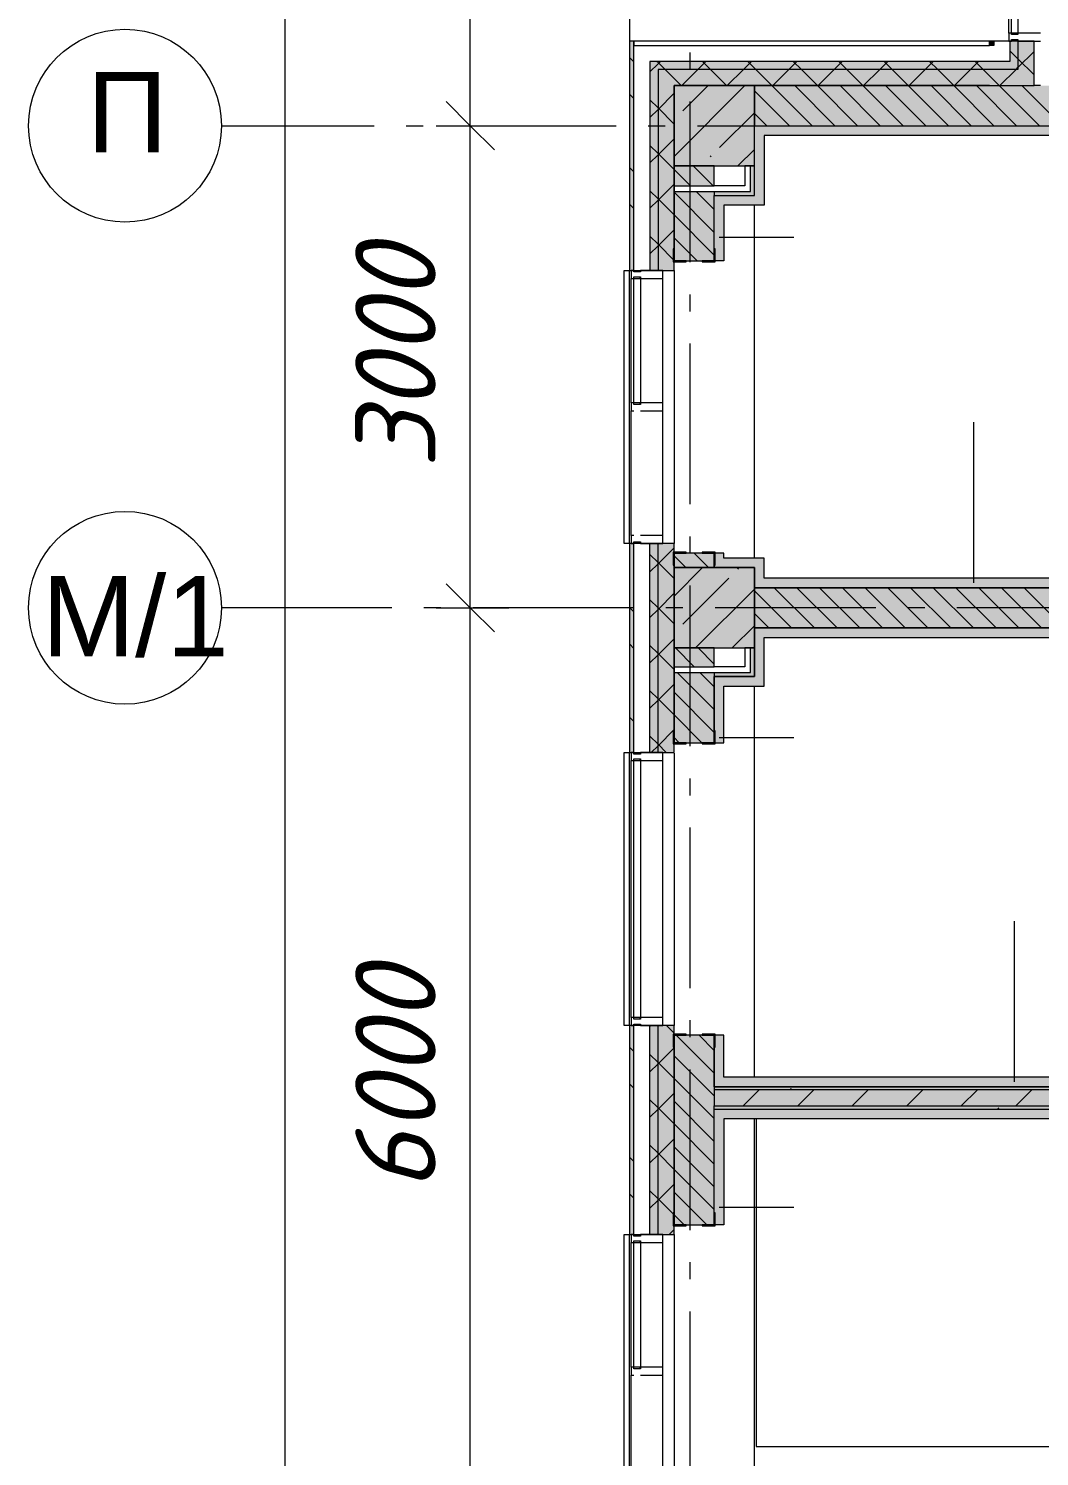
# Model space of a CAD drawing. Header units: millimetres. Extents: x -537608 to 253996, y -217170 to 186033.
# Drawn here: x -372244 to -365953, y -191881 to -182995 of the extents above; entities that cross this region are included whole.
import ezdxf

# ---------------------------------------------------------------- set-up
doc = ezdxf.new("R2010")
doc.units = ezdxf.units.MM
doc.layers.add('PDF _Геометрия', color=7, linetype='Continuous')
doc.layers.add('PDF _Текст', color=7, linetype='Continuous')
doc.layers.add('PDF _Сплошная заливка', color=7, linetype='Continuous', true_color=0xffffff)
doc.styles.add('PDF ArialMT', font='arial.ttf')
doc.styles.add('PDF ISOCPEUR Italic', font='isocpeui.ttf')

msp = doc.modelspace()

# ---------------------------------------------------------------- hatches: boundary and pattern name
at = {"layer": 'PDF _Сплошная заливка', "transparency": 33554559}
h = msp.add_hatch(color=256, dxfattribs=at)
h.paths.add_polyline_path([(-366086.1998, -183249.647), (-366086.1998, -183072.6461), (-366136.2, -183072.6461), (-366136.2, -183249.647)], flags=0)
h.paths.add_polyline_path([(-366136.2, -178126.6438), (-366086.1998, -178126.6438), (-366086.1998, -177849.6447), (-366136.2, -177849.6447), (-366136.2, -177874.6405)], flags=0)
h = msp.add_hatch(color=256, dxfattribs=at)
h.paths.add_polyline_path([(-366086.1998, -183349.6475), (-365986.1994, -183349.6475), (-365986.1994, -183072.6461), (-366086.1998, -183072.6461), (-366086.1998, -183249.647)], flags=0)
h.paths.add_polyline_path([(-365986.1994, -178126.6438), (-365986.1994, -177849.6447), (-366086.1998, -177849.6447), (-366086.1998, -178126.6438)], flags=0)
h = msp.add_hatch(color=256, dxfattribs=at)
h.paths.add_polyline_path([(-368476.2036, -212276.6571), (-368476.2036, -202998.6278), (-368503.2016, -202998.6278), (-368503.2016, -212276.6571), (-368496.3552, -212276.6571)], flags=0)
h.paths.add_polyline_path([(-368496.3552, -201298.6289), (-368476.2036, -201298.6289), (-368476.2036, -198199.6529), (-368503.2016, -198199.6529), (-368503.2016, -201298.6289)], flags=0)
h.paths.add_polyline_path([(-368496.3552, -196499.6518), (-368476.2036, -196499.6518), (-368476.2036, -195045.8519), (-368503.2016, -195045.8519), (-368503.2016, -196499.6518)], flags=0)
h.paths.add_polyline_path([(-368503.2016, -193345.8508), (-368476.2036, -193345.8508), (-368476.2036, -192199.65), (-368503.2016, -192199.65)], flags=0)
h.paths.add_polyline_path([(-368503.2016, -190499.649), (-368476.2036, -190499.649), (-368476.2036, -189199.6475), (-368503.2016, -189199.6475)], flags=0)
h.paths.add_polyline_path([(-368503.2016, -187499.6486), (-368476.2036, -187499.6486), (-368476.2036, -186199.6472), (-368503.2016, -186199.6472)], flags=0)
h.paths.add_polyline_path([(-368503.2016, -184499.6461), (-368476.2036, -184499.6461), (-368476.2036, -183072.6461), (-368503.2016, -183072.6461)], flags=0)
h = msp.add_hatch(color=256, dxfattribs=at)
h.paths.add_polyline_path([(-368376.2031, -212149.6586), (-368326.2029, -212149.6586), (-368326.2029, -202998.6278), (-368376.2031, -202998.6278), (-368376.2031, -211753.5623)], flags=0)
h.paths.add_polyline_path([(-368376.2031, -201298.6289), (-368326.2029, -201298.6289), (-368326.2029, -198199.6529), (-368376.2031, -198201.9953), (-368376.2031, -201054.9574)], flags=0)
h.paths.add_polyline_path([(-368376.2031, -196499.6518), (-368326.2029, -196499.6518), (-368326.2029, -195045.8519), (-368376.2031, -195045.8519), (-368376.2031, -196062.2726)], flags=0)
h.paths.add_polyline_path([(-368376.2031, -193345.8508), (-368326.2029, -193345.8508), (-368326.2029, -192199.65), (-368376.2031, -192199.65), (-368376.2031, -193209.3104)], flags=0)
h.paths.add_polyline_path([(-368326.2029, -190499.649), (-368326.2029, -189199.6475), (-368376.2031, -189199.6475), (-368376.2031, -190499.649)], flags=0)
h.paths.add_polyline_path([(-368326.2029, -187499.6486), (-368326.2029, -186199.6472), (-368376.2031, -186199.6472), (-368376.2031, -187499.6486)], flags=0)
h.paths.add_polyline_path([(-368376.2031, -184499.6461), (-368326.2029, -184499.6461), (-368326.2029, -183199.6468), (-368376.2031, -183199.6468), (-368376.2031, -183937.1845)], flags=0)
for points in [[(-366236.2005, -183249.647), (-366136.2, -183249.647), (-366136.2, -183199.6468), (-368326.2029, -183199.6468), (-368326.2029, -183249.647), (-366263.2072, -183249.647)], [(-366236.2005, -183349.6475), (-366086.1998, -183349.6475), (-366086.1998, -183249.647), (-368226.2024, -183249.647), (-368226.2024, -183349.6475), (-366263.2072, -183349.6475)], [(-368074.7206, -186849.6479), (-367726.2002, -186849.6479), (-367726.2002, -186349.6478), (-368226.2024, -186349.6478), (-368226.2024, -186849.6479)], [(-360776.2039, -186724.6473), (-360676.2034, -186724.6473), (-360676.2034, -186474.6484), (-367726.2002, -186474.6484), (-367726.2002, -186724.6473), (-360796.2006, -186724.6473)]]:
    msp.add_hatch(color=256, dxfattribs=at).paths.add_polyline_path(points)
h = msp.add_hatch(color=256, dxfattribs=at)
h.paths.add_polyline_path([(-368326.2029, -212099.6584), (-368226.2024, -212099.6584), (-368226.2024, -202998.6278), (-368326.2029, -202998.6278), (-368326.2029, -211753.5623)], flags=0)
h.paths.add_polyline_path([(-368326.2029, -201298.6289), (-368226.2024, -201298.6289), (-368226.2024, -198199.6529), (-368326.2029, -198201.9953), (-368326.2029, -201054.9574)], flags=0)
h.paths.add_polyline_path([(-368326.2029, -196499.6518), (-368226.2024, -196499.6518), (-368226.2024, -195045.8519), (-368326.2029, -195045.8519), (-368326.2029, -196062.2726)], flags=0)
h.paths.add_polyline_path([(-368226.2024, -193345.8508), (-368226.2024, -192199.65), (-368326.2029, -192199.65), (-368326.2029, -193345.8508)], flags=0)
h.paths.add_polyline_path([(-368226.2024, -190499.649), (-368226.2024, -189199.6475), (-368326.2029, -189199.6475), (-368326.2029, -190499.649)], flags=0)
h.paths.add_polyline_path([(-368226.2024, -187499.6486), (-368226.2024, -186199.6472), (-368326.2029, -186199.6472), (-368326.2029, -187499.6486)], flags=0)
h.paths.add_polyline_path([(-368226.2024, -184499.6461), (-368226.2024, -183249.647), (-368326.2029, -183249.647), (-368326.2029, -184499.6461)], flags=0)
h = msp.add_hatch(color=256, dxfattribs=at)
h.paths.add_polyline_path([(-360676.2034, -183599.6464), (-360676.2034, -183349.6475), (-361271.2026, -183349.6475), (-361271.2026, -183599.6464), (-360796.2006, -183599.6464)], flags=0)
h.paths.add_polyline_path([(-362271.1985, -183599.6464), (-362271.1985, -183349.6475), (-364249.2041, -183349.6475), (-364249.2041, -183599.6464), (-362593.47, -183599.6464)], flags=0)
h.paths.add_polyline_path([(-366498.2495, -183599.6464), (-365249.1999, -183599.6464), (-365249.1999, -183349.6475), (-367726.2002, -183349.6475), (-367726.2002, -183599.6464), (-366809.8165, -183599.6464)], flags=0)
at = {"layer": 'PDF _Сплошная заливка', "true_color": 0xff7d7d, "transparency": 33554559}
h = msp.add_hatch(color=11, dxfattribs=at)
h.paths.add_polyline_path([(-360856.1991, -183659.6471), (-360796.2006, -183659.6471), (-360796.2006, -183599.6464), (-361271.2026, -183599.6464), (-361271.2026, -183659.6471)], flags=0)
h.paths.add_polyline_path([(-363436.7393, -183659.6471), (-362271.1985, -183659.6471), (-362271.1985, -183599.6464), (-364249.2041, -183599.6464), (-364249.2041, -183659.6471)], flags=0)
h.paths.add_polyline_path([(-365249.1999, -183659.6471), (-365249.1999, -183599.6464), (-367726.2002, -183599.6464), (-367726.2002, -183659.6471), (-365966.5472, -183659.6471)], flags=0)
at = {"layer": 'PDF _Сплошная заливка', "transparency": 33554559}
h = msp.add_hatch(color=256, dxfattribs=at)
h.paths.add_polyline_path([(-368226.2024, -200049.6524), (-367976.2013, -200049.6524), (-367976.2013, -199919.6527), (-368226.2024, -199919.6527)], flags=0)
h.paths.add_polyline_path([(-367976.2013, -199884.6522), (-367976.2013, -198259.6515), (-368226.2024, -198259.6515), (-368226.2024, -199884.6522), (-368074.7206, -199884.6522)], flags=0)
h.paths.add_polyline_path([(-367976.2013, -196439.6511), (-367976.2013, -196149.6503), (-368226.2024, -196149.6503), (-368226.2024, -196439.6511), (-368074.7206, -196439.6511)], flags=0)
h.paths.add_polyline_path([(-367976.2013, -195649.6502), (-367976.2013, -195265.8516), (-368226.2024, -195265.8516), (-368226.2024, -195649.6502)], flags=0)
h.paths.add_polyline_path([(-367976.2013, -195230.851), (-367976.2013, -195104.6512), (-368226.2024, -195104.6512), (-368226.2024, -195230.851), (-368074.7206, -195230.851)], flags=0)
h.paths.add_polyline_path([(-368074.7206, -193284.6509), (-367976.2013, -193284.6509), (-367976.2013, -192849.6508), (-368226.2024, -192849.6508), (-368226.2024, -193284.6509)], flags=0)
h.paths.add_polyline_path([(-368226.2024, -192349.6485), (-367976.2013, -192349.6485), (-367976.2013, -192259.6486), (-368226.2024, -192259.6486)], flags=0)
h.paths.add_polyline_path([(-368226.2024, -190439.6482), (-367976.2013, -190439.6482), (-367976.2013, -189259.6482), (-368226.2024, -189259.6482), (-368226.2024, -190356.3483)], flags=0)
h.paths.add_polyline_path([(-368226.2024, -187439.6479), (-367976.2013, -187439.6479), (-367976.2013, -187002.4495), (-368226.2024, -187002.4495)], flags=0)
h.paths.add_polyline_path([(-368226.2024, -186967.4489), (-367976.2013, -186967.4489), (-367976.2013, -186849.6479), (-368226.2024, -186849.6479)], flags=0)
h.paths.add_polyline_path([(-367976.2013, -186349.6478), (-367976.2013, -186259.6478), (-368226.2024, -186259.6478), (-368226.2024, -186349.6478), (-368074.7206, -186349.6478)], flags=0)
h.paths.add_polyline_path([(-368226.2024, -184439.6475), (-367976.2013, -184439.6475), (-367976.2013, -184008.5894), (-368226.2024, -184008.5894)], flags=0)
h.paths.add_polyline_path([(-368074.7206, -183973.591), (-367976.2013, -183973.591), (-367976.2013, -183849.6475), (-368226.2024, -183849.6475), (-368226.2024, -183973.591)], flags=0)
at = {"layer": 'PDF _Сплошная заливка', "true_color": 0x77b143, "transparency": 33554559}
for points in [[(-367751.2003, -184033.5895), (-367751.2003, -184008.5894), (-367976.2013, -184008.5894), (-367976.2013, -184033.5895), (-367786.2074, -184033.5895)], [(-367751.2003, -187027.4496), (-367751.2003, -187002.4495), (-367976.2013, -187002.4495), (-367976.2013, -187027.4496), (-367786.2074, -187027.4496)]]:
    msp.add_hatch(color=75, dxfattribs=at).paths.add_polyline_path(points)
at = {"layer": 'PDF _Сплошная заливка', "true_color": 0xff7d7d, "transparency": 33554559}
h = msp.add_hatch(color=11, dxfattribs=at)
h.paths.add_polyline_path([(-367916.2027, -186289.6471), (-367916.2027, -186259.6478), (-367976.2013, -186259.6478), (-367976.2013, -186289.6471)], flags=0)
h.paths.add_polyline_path([(-367976.2013, -184439.6475), (-367916.2027, -184439.6475), (-367916.2027, -184033.5895), (-367976.2013, -184033.5895), (-367976.2013, -184293.8064)], flags=0)
for points in [[(-361056.2602, -186474.6484), (-361056.2602, -186414.6477), (-367726.2002, -186414.6477), (-367726.2002, -186474.6484), (-361750.2006, -186474.6484)], [(-367726.2002, -187027.4496), (-367666.2017, -187027.4496), (-367666.2017, -186724.6473), (-367726.2002, -186724.6473), (-367726.2002, -186790.1467)], [(-360856.1991, -186784.648), (-360796.2006, -186784.648), (-360796.2006, -186724.6473), (-367666.2017, -186724.6473), (-367666.2017, -186784.648), (-360906.9313, -186784.648)], [(-367666.2017, -187087.4503), (-367666.2017, -187027.4496), (-367976.2013, -187027.4496), (-367976.2013, -187087.4503), (-367916.2027, -187087.4503)], [(-363131.2522, -189579.6483), (-363131.2522, -189519.6476), (-367976.2013, -189519.6476), (-367976.2013, -189579.6483), (-363436.7393, -189579.6483)]]:
    msp.add_hatch(color=11, dxfattribs=at).paths.add_polyline_path(points)
at = {"layer": 'PDF _Сплошная заливка', "transparency": 33554559}
h = msp.add_hatch(color=256, dxfattribs=at)
h.paths.add_polyline_path([(-360426.2024, -189599.6493), (-360426.2024, -189579.6483), (-360826.2041, -189579.6483), (-360826.2041, -189599.6493)], flags=0)
h.paths.add_polyline_path([(-363051.2484, -189599.6493), (-363051.2484, -189579.6483), (-367976.2013, -189579.6483), (-367976.2013, -189599.6493), (-363436.7393, -189599.6493)], flags=0)
h.paths.add_polyline_path([(-362951.2566, -189599.6493), (-362651.2553, -189599.6493), (-362651.2553, -189579.6483), (-362951.2566, -189579.6483)], flags=0)
h.paths.add_polyline_path([(-362551.2548, -189599.6493), (-362036.2508, -189599.6493), (-362036.2508, -189579.6483), (-362551.2548, -189579.6483)], flags=0)
h = msp.add_hatch(color=256, dxfattribs=at)
h.paths.add_polyline_path([(-360826.2041, -189699.6476), (-360426.2024, -189699.6476), (-360426.2024, -189599.6493), (-360826.2041, -189599.6493), (-360826.2041, -189643.1088)], flags=0)
h.paths.add_polyline_path([(-362036.2508, -189699.6476), (-362036.2508, -189599.6493), (-367976.2013, -189599.6493), (-367976.2013, -189699.6476), (-363436.7393, -189699.6476)], flags=0)
h = msp.add_hatch(color=256, dxfattribs=at)
h.paths.add_polyline_path([(-360726.2037, -189719.6485), (-360726.2037, -189699.6476), (-360826.2041, -189699.6476), (-360826.2041, -189719.6485), (-360746.2003, -189719.6485)], flags=0)
h.paths.add_polyline_path([(-360626.2032, -189719.6485), (-360426.2024, -189719.6485), (-360426.2024, -189699.6476), (-360626.2032, -189699.6476)], flags=0)
h.paths.add_polyline_path([(-362036.2508, -189719.6485), (-362036.2508, -189699.6476), (-367976.2013, -189699.6476), (-367976.2013, -189719.6485), (-363436.7393, -189719.6485)], flags=0)
at = {"layer": 'PDF _Сплошная заливка', "true_color": 0xff7d7d, "transparency": 33554559}
h = msp.add_hatch(color=11, dxfattribs=at)
h.paths.add_polyline_path([(-363436.7393, -189779.6492), (-362036.2508, -189779.6492), (-362036.2508, -189719.6485), (-367976.2013, -189719.6485), (-367976.2013, -189779.6492), (-366809.8165, -189779.6492)], flags=0)
h.paths.add_polyline_path([(-360806.1989, -189779.6492), (-360746.2003, -189779.6492), (-360746.2003, -189719.6485), (-360826.2041, -189719.6485), (-360826.2041, -189779.6492)], flags=0)

# ---------------------------------------------------------------- linework, layer by layer
at = {"layer": 'PDF _Геометрия', "lineweight": 9}
for p, q in [((-370647.0623, -212139.656), (-370647.0623, -124259.6211)), ((-369494.8612, -183599.6464), (-369494.8612, -177599.6436)), ((-366143.2014, -183022.6459), (-366143.2014, -182887.0377)), ((-366126.2018, -183022.6459), (-366126.2018, -182887.0377)), ((-366086.1998, -182887.0377), (-366086.1998, -183022.6459)), ((-366126.2018, -183022.6459), (-366143.2014, -183022.6459)), ((-366143.2014, -183022.6459), (-366143.2014, -183072.6461)), ((-366126.2018, -183032.6464), (-366126.2018, -183022.6459)), ((-366086.1998, -183022.6459), (-366126.2018, -183022.6459)), ((-366086.1998, -183032.6464), (-366126.2018, -183032.6464)), ((-365946.2061, -183022.6459), (-366086.1998, -183022.6459)), ((-366086.1998, -183022.6459), (-366086.1998, -183032.6464)), ((-368476.2036, -183072.6461), (-368503.2016, -183072.6461)), ((-368503.2016, -183072.6461), (-368503.2016, -184499.6461)), ((-368476.2036, -183099.6463), (-368476.2036, -183072.6461)), ((-368476.2036, -183072.6461), (-368476.2036, -183099.6463)), ((-368376.2031, -183072.6461), (-368476.2036, -183072.6461)), ((-368476.2036, -184499.6461), (-368476.2036, -183099.6463)), ((-368476.2036, -183099.6463), (-368376.2031, -183099.6463)), ((-368326.2029, -183072.6461), (-368376.2031, -183072.6461)), ((-368376.2031, -183099.6463), (-368226.2024, -183099.6463)), ((-368226.2024, -183072.6461), (-368326.2029, -183072.6461)), ((-366263.2072, -183072.6461), (-368226.2024, -183072.6461)), ((-368226.2024, -183099.6463), (-366263.2072, -183099.6463)), ((-366236.2005, -183072.6461), (-366263.2072, -183072.6461)), ((-366263.2072, -183099.6463), (-366263.2072, -183072.6461)), ((-366236.2005, -183099.6463), (-366263.2072, -183099.6463)), ((-366136.2, -183072.6461), (-366236.2005, -183072.6461)), ((-366236.2005, -183072.6461), (-366236.2005, -183099.6463)), ((-366143.2014, -183072.6461), (-366126.2018, -183072.6461)), ((-366086.1998, -183072.6461), (-366136.2, -183072.6461)), ((-366136.2, -183072.6461), (-366136.2, -183199.6468)), ((-366086.1998, -183183.4738), (-366136.2, -183133.4736)), ((-366126.2018, -183072.6461), (-366126.2018, -183062.6457)), ((-366126.2018, -183062.6457), (-366086.1998, -183062.6457)), ((-366086.1998, -183062.6457), (-366086.1998, -183072.6461)), ((-365986.1994, -183072.6461), (-366086.1998, -183072.6461)), ((-366086.1998, -183072.6461), (-366086.1998, -183249.647)), ((-366086.1998, -183072.6461), (-365946.2061, -183072.6461)), ((-366086.1998, -183237.7885), (-365986.1994, -183137.7881)), ((-365986.1994, -183349.6475), (-365986.1994, -183072.6461)), ((-368326.2029, -183199.6468), (-368376.2031, -183199.6468)), ((-368376.2031, -183199.6468), (-368376.2031, -184499.6461)), ((-368376.2031, -183265.0471), (-368326.2029, -183215.0469)), ((-368326.2029, -183206.2155), (-368332.7736, -183199.6468)), ((-368326.2029, -183215.0469), (-368310.8049, -183199.6468)), ((-368226.2024, -183199.6468), (-368326.2029, -183199.6468)), ((-368282.7734, -183249.647), (-368326.2029, -183206.2155)), ((-366263.2072, -183199.6468), (-368226.2024, -183199.6468)), ((-368077.9586, -183249.647), (-368027.9584, -183199.6468)), ((-367999.9269, -183249.647), (-368049.9271, -183199.6468)), ((-367795.1206, -183249.647), (-367745.1203, -183199.6468)), ((-367717.0889, -183249.647), (-367767.0891, -183199.6468)), ((-367512.274, -183249.647), (-367462.2738, -183199.6468)), ((-367434.2423, -183249.647), (-367484.2426, -183199.6468)), ((-367229.436, -183249.647), (-367179.4358, -183199.6468)), ((-367151.4043, -183249.647), (-367201.4046, -183199.6468)), ((-366946.5895, -183249.647), (-366896.5893, -183199.6468)), ((-366868.5578, -183249.647), (-366918.558, -183199.6468)), ((-366663.7514, -183249.647), (-366613.7512, -183199.6468)), ((-366585.7198, -183249.647), (-366635.72, -183199.6468)), ((-366380.9049, -183249.647), (-366330.9047, -183199.6468)), ((-366302.8732, -183249.647), (-366352.8734, -183199.6468)), ((-366236.2005, -183199.6468), (-366263.2072, -183199.6468)), ((-366136.2, -183199.6468), (-366236.2005, -183199.6468)), ((-365986.1994, -183283.4742), (-366086.1998, -183183.4738)), ((-368226.2024, -183249.647), (-368326.2029, -183249.647)), ((-368326.2029, -183249.647), (-368326.2029, -184499.6461)), ((-368226.2024, -183306.2159), (-368282.7734, -183249.647)), ((-366263.2072, -183249.647), (-368226.2024, -183249.647)), ((-368182.773, -183349.6475), (-368226.2024, -183306.2159)), ((-368177.959, -183349.6475), (-368077.9586, -183249.647)), ((-367899.9264, -183349.6475), (-367999.9269, -183249.647)), ((-367895.121, -183349.6475), (-367795.1206, -183249.647)), ((-367617.0884, -183349.6475), (-367717.0889, -183249.647)), ((-367612.2745, -183349.6475), (-367512.274, -183249.647)), ((-367334.2419, -183349.6475), (-367434.2423, -183249.647)), ((-367329.4365, -183349.6475), (-367229.436, -183249.647)), ((-367051.4039, -183349.6475), (-367151.4043, -183249.647)), ((-367046.5899, -183349.6475), (-366946.5895, -183249.647)), ((-366768.5573, -183349.6475), (-366868.5578, -183249.647)), ((-366763.7519, -183349.6475), (-366663.7514, -183249.647)), ((-366485.7194, -183349.6475), (-366585.7198, -183249.647)), ((-366480.9054, -183349.6475), (-366380.9049, -183249.647)), ((-366202.8728, -183349.6475), (-366302.8732, -183249.647)), ((-366236.2005, -183249.647), (-366263.2072, -183249.647)), ((-366136.2, -183249.647), (-366236.2005, -183249.647)), ((-366198.0587, -183349.6475), (-366098.0583, -183249.647)), ((-366086.1998, -183249.647), (-366136.2, -183249.647)), ((-366098.0583, -183249.647), (-366086.1998, -183237.7885)), ((-368326.2029, -183497.8891), (-368226.2024, -183397.8887)), ((-368226.2024, -183790.2777), (-367785.5701, -183349.6475)), ((-367726.2002, -183349.6475), (-368226.2024, -183349.6475)), ((-368226.2024, -183349.6475), (-368226.2024, -183849.6475)), ((-368226.2024, -184499.6461), (-368226.2024, -183349.6475)), ((-368226.2024, -183349.6475), (-367726.2002, -183349.6475)), ((-368171.2418, -183507.2136), (-368013.6713, -183349.6475)), ((-366498.2495, -183349.6475), (-367726.2002, -183349.6475)), ((-367726.2002, -183349.6475), (-367726.2002, -183599.6464)), ((-367726.2002, -183599.6464), (-367726.2002, -183349.6475)), ((-367726.2002, -183349.6475), (-366498.2495, -183349.6475)), ((-367508.5107, -183599.6464), (-367726.2002, -183381.9504)), ((-367367.0874, -183599.6464), (-367617.0884, -183349.6475)), ((-367225.664, -183599.6464), (-367475.6651, -183349.6475)), ((-367084.2408, -183599.6464), (-367334.2419, -183349.6475)), ((-366942.8261, -183599.6464), (-367192.8272, -183349.6475)), ((-366801.4028, -183599.6464), (-367051.4039, -183349.6475)), ((-366659.9795, -183599.6464), (-366909.9806, -183349.6475)), ((-366518.5562, -183599.6464), (-366768.5573, -183349.6475)), ((-366377.1415, -183599.6464), (-366627.1341, -183349.6475)), ((-366263.2072, -183349.6475), (-366498.2495, -183349.6475)), ((-366498.2495, -183349.6475), (-366263.2072, -183349.6475)), ((-366235.7183, -183599.6464), (-366485.7194, -183349.6475)), ((-366094.2949, -183599.6464), (-366344.296, -183349.6475)), ((-366263.2072, -183349.6475), (-366236.2005, -183349.6475)), ((-366236.2005, -183349.6475), (-366136.2, -183349.6475)), ((-365952.8716, -183599.6464), (-366202.8728, -183349.6475)), ((-366136.2, -183349.6475), (-366086.1998, -183349.6475)), ((-366086.1998, -183349.6475), (-365986.1994, -183349.6475)), ((-365811.4484, -183599.6464), (-366061.4495, -183349.6475)), ((-365946.2061, -183349.6475), (-365986.1994, -183349.6475)), ((-368326.2029, -183489.0577), (-368376.2031, -183439.0575)), ((-368226.2024, -183589.0582), (-368326.2029, -183489.0577)), ((-368376.2031, -183547.8894), (-368326.2029, -183497.8891)), ((-368226.2024, -183562.1786), (-368223.5241, -183559.496)), ((-367943.1405, -183735.3105), (-367726.2002, -183518.3745)), ((-367649.9339, -183599.6464), (-367726.2002, -183523.3737)), ((-369706.9874, -183599.6464), (-369494.8612, -183599.6464)), ((-369494.8612, -186599.6468), (-369494.8612, -183599.6464)), ((-369494.8612, -183599.6464), (-369254.8584, -183599.6464)), ((-367726.2002, -183599.6464), (-366498.2495, -183599.6464)), ((-367726.2002, -183849.6475), (-367726.2002, -183599.6464)), ((-367726.2002, -183599.6464), (-365249.1999, -183599.6464)), ((-367726.2002, -183659.6471), (-367726.2002, -183599.6464)), ((-367726.2002, -184033.5895), (-367726.2002, -183659.6471)), ((-365249.1999, -183659.6471), (-367666.2017, -183659.6471)), ((-367666.2017, -183659.6471), (-367666.2017, -184033.5895)), ((-366498.2495, -183599.6464), (-366236.2005, -183599.6464)), ((-366236.2005, -183599.6464), (-365249.1999, -183599.6464)), ((-368326.2029, -183771.9), (-368376.2031, -183721.902)), ((-368326.2029, -183780.7315), (-368226.2024, -183680.731)), ((-367829.3784, -183849.6475), (-367726.2002, -183746.4736)), ((-368376.2031, -183830.7317), (-368326.2029, -183780.7315)), ((-368226.2024, -183871.9005), (-368326.2029, -183771.9)), ((-368226.2024, -183849.6475), (-367976.2013, -183849.6475)), ((-367976.2013, -183849.6475), (-368226.2024, -183849.6475)), ((-368226.2024, -183849.6475), (-368226.2024, -183973.591)), ((-367983.0907, -183973.591), (-368107.0406, -183849.6475)), ((-368057.4797, -183849.6475), (-368057.1868, -183849.3612)), ((-368000.168, -183792.3358), (-367995.4229, -183787.5951)), ((-367976.2013, -183849.6475), (-367726.2002, -183849.6475)), ((-367976.2013, -183973.591), (-367976.2013, -183849.6475)), ((-367751.2003, -183849.6475), (-367786.2074, -183849.6475)), ((-367786.2074, -183849.6475), (-367786.2074, -183973.591)), ((-367726.2002, -183849.6475), (-367751.2003, -183849.6475)), ((-367751.2003, -184008.5894), (-367751.2003, -183849.6475)), ((-367726.2002, -184033.5895), (-367726.2002, -183849.6475)), ((-368124.5141, -183973.591), (-368226.2024, -183871.9005)), ((-368326.2029, -184054.7444), (-368376.2031, -184004.7442)), ((-368326.2029, -184063.5759), (-368226.2024, -183963.5754)), ((-368226.2024, -183973.591), (-368226.2024, -184008.5894)), ((-368226.2024, -183973.591), (-367976.2013, -183973.591)), ((-368226.2024, -184008.5894), (-368226.2024, -184439.6475)), ((-368226.2024, -184008.5894), (-367976.2013, -184008.5894)), ((-367976.2013, -184263.3227), (-368226.2024, -184013.3216)), ((-367976.2013, -184121.9015), (-368089.5156, -184008.5894)), ((-367786.2074, -183973.591), (-367976.2013, -183973.591)), ((-367976.2013, -184008.5894), (-367786.2074, -184008.5894)), ((-367976.2013, -184008.5894), (-367976.2013, -184033.5895)), ((-367786.2074, -184008.5894), (-367751.2003, -184008.5894)), ((-368376.2031, -184113.5739), (-368326.2029, -184063.5759)), ((-368226.2024, -184154.7427), (-368326.2029, -184054.7444)), ((-367976.2013, -184439.6475), (-367976.2013, -184033.5895)), ((-367976.2013, -184033.5895), (-367786.2074, -184033.5895)), ((-367976.2013, -184439.6475), (-367976.2013, -184033.5895)), ((-367976.2013, -184033.5895), (-367916.2027, -184033.5895)), ((-367916.2027, -184033.5895), (-367726.2002, -184033.5895)), ((-367666.2017, -184093.5902), (-367916.2027, -184093.5902)), ((-367916.2027, -184093.5902), (-367916.2027, -184439.6475)), ((-367786.2074, -184033.5895), (-367751.2003, -184033.5895)), ((-367751.2003, -184033.5895), (-367726.2002, -184033.5895)), ((-367666.2017, -184033.5895), (-367666.2017, -184093.5902)), ((-367976.2013, -184404.7439), (-368226.2024, -184154.7427)), ((-368326.2029, -184337.5867), (-368376.2031, -184287.5865)), ((-368326.2029, -184346.4182), (-368226.2024, -184246.4177)), ((-367946.2063, -184294.013), (-367480.0572, -184294.013)), ((-368376.2031, -184396.4184), (-368326.2029, -184346.4182)), ((-368226.2024, -184437.5872), (-368326.2029, -184337.5867)), ((-368082.7209, -184439.6475), (-368226.2024, -184296.166)), ((-368224.1442, -184439.6475), (-368226.2024, -184437.5872)), ((-368226.2024, -184439.6475), (-367976.2013, -184439.6475)), ((-367916.2027, -184439.6475), (-367976.2013, -184439.6475)), ((-368503.2016, -184499.6461), (-368476.2036, -184499.6461)), ((-368503.2016, -186199.6472), (-368503.2016, -184499.6461)), ((-368476.2036, -184499.6461), (-368493.2032, -184499.6461)), ((-368493.2032, -184499.6461), (-368493.2032, -184549.6463)), ((-368493.2032, -185324.6476), (-368493.2032, -184549.6463)), ((-368493.2032, -184549.6463), (-368476.2036, -184549.6463)), ((-368476.2036, -184499.6461), (-368376.2031, -184499.6461)), ((-368476.2036, -184509.6466), (-368476.2036, -184499.6461)), ((-368436.2016, -184509.6466), (-368476.2036, -184509.6466)), ((-368476.2036, -184539.648), (-368436.2016, -184539.648)), ((-368476.2036, -184549.6463), (-368476.2036, -184539.648)), ((-368476.2036, -184549.6463), (-368436.2016, -184549.6463)), ((-368476.2036, -185324.6476), (-368476.2036, -184549.6463)), ((-368296.2079, -184499.6461), (-368436.2016, -184499.6461)), ((-368436.2016, -184499.6461), (-368436.2016, -184509.6466)), ((-368436.2016, -184539.648), (-368436.2016, -184549.6463)), ((-368436.2016, -184549.6463), (-368436.2016, -185324.6476)), ((-368436.2016, -184549.6463), (-368296.2079, -184549.6463)), ((-368376.2031, -184499.6461), (-368326.2029, -184499.6461)), ((-368326.2029, -184499.6461), (-368226.2024, -184499.6461)), ((-368296.2079, -184549.6463), (-368296.2079, -184499.6461)), ((-368296.2079, -185324.6476), (-368296.2079, -184549.6463)), ((-368476.2036, -185324.6476), (-368493.2032, -185324.6476)), ((-368493.2032, -185324.6476), (-368493.2032, -185374.6478)), ((-368436.2016, -185324.6476), (-368476.2036, -185324.6476)), ((-368476.2036, -185334.6481), (-368476.2036, -185324.6476)), ((-368436.2016, -185334.6481), (-368476.2036, -185334.6481)), ((-368296.2079, -185324.6476), (-368436.2016, -185324.6476)), ((-368436.2016, -185324.6476), (-368436.2016, -185334.6481)), ((-368296.2079, -185374.6478), (-368296.2079, -185324.6476)), ((-368493.2032, -186149.647), (-368493.2032, -185374.6478)), ((-368493.2032, -185374.6478), (-368476.2036, -185374.6478)), ((-368436.2016, -185374.6478), (-368296.2079, -185374.6478)), ((-368296.2079, -186149.647), (-368296.2079, -185374.6478)), ((-366361.7867, -186444.647), (-366361.7867, -185444.6468)), ((-368476.2036, -186149.647), (-368493.2032, -186149.647)), ((-368493.2032, -186149.647), (-368493.2032, -186199.6472)), ((-368296.2079, -186149.647), (-368436.2016, -186149.647)), ((-368296.2079, -186199.6472), (-368296.2079, -186149.647)), ((-368503.2016, -186199.6472), (-368503.2016, -187499.6486)), ((-368476.2036, -186199.6472), (-368503.2016, -186199.6472)), ((-368493.2032, -186199.6472), (-368476.2036, -186199.6472)), ((-368476.2036, -186199.6472), (-368476.2036, -186189.6467)), ((-368476.2036, -186189.6467), (-368436.2016, -186189.6467)), ((-368376.2031, -186199.6472), (-368476.2036, -186199.6472)), ((-368476.2036, -187499.6486), (-368476.2036, -186199.6472)), ((-368436.2016, -186189.6467), (-368436.2016, -186199.6472)), ((-368436.2016, -186199.6472), (-368296.2079, -186199.6472)), ((-368326.2029, -186199.6472), (-368376.2031, -186199.6472)), ((-368376.2031, -187499.6486), (-368376.2031, -186199.6472)), ((-368226.2024, -186199.6472), (-368326.2029, -186199.6472)), ((-368326.2029, -187499.6486), (-368326.2029, -186199.6472)), ((-368326.2029, -186326.3162), (-368226.2024, -186226.318)), ((-368226.2024, -187499.6486), (-368226.2024, -186199.6472)), ((-368326.2029, -186317.4848), (-368376.2031, -186267.4868)), ((-368376.2031, -186376.3165), (-368326.2029, -186326.3162)), ((-368226.2024, -186417.4853), (-368326.2029, -186317.4848)), ((-367976.2013, -186259.6478), (-368226.2024, -186259.6478)), ((-368226.2024, -186259.6478), (-368226.2024, -186349.6478)), ((-368152.6231, -186349.6478), (-368226.2024, -186276.0641)), ((-368011.1997, -186349.6478), (-368101.2019, -186259.6478)), ((-367976.2013, -186289.6471), (-367976.2013, -186259.6478)), ((-367916.2027, -186259.6478), (-367976.2013, -186259.6478)), ((-367976.2013, -186259.6478), (-367976.2013, -186289.6471)), ((-367976.2013, -186349.6478), (-367976.2013, -186289.6471)), ((-367976.2013, -186289.6471), (-367976.2013, -186349.6478)), ((-367916.2027, -186289.6471), (-367916.2027, -186259.6478)), ((-367726.2002, -186289.6471), (-367916.2027, -186289.6471)), ((-367666.2017, -186289.6471), (-367726.2002, -186289.6471)), ((-367666.2017, -186414.6477), (-367666.2017, -186289.6471)), ((-368226.2024, -186527.4603), (-368048.3942, -186349.6478)), ((-368226.2024, -186349.6478), (-367976.2013, -186349.6478)), ((-367976.2013, -186349.6478), (-368226.2024, -186349.6478)), ((-368226.2024, -186349.6478), (-368226.2024, -186849.6479)), ((-368171.2418, -186700.5924), (-367886.1131, -186415.4701)), ((-367976.2013, -186349.6478), (-367726.2002, -186349.6478)), ((-367726.2002, -186349.6478), (-367976.2013, -186349.6478)), ((-367829.0942, -186358.4448), (-367824.3491, -186353.704)), ((-367726.2002, -186349.6478), (-367726.2002, -186414.6477)), ((-367726.2002, -186474.6484), (-367726.2002, -186349.6478)), ((-367726.2002, -186414.6477), (-367726.2002, -186474.6484)), ((-361056.2602, -186414.6477), (-367666.2017, -186414.6477)), ((-368326.2029, -186609.1607), (-368226.2024, -186509.1602)), ((-368092.1939, -186849.6479), (-367726.2002, -186483.6564)), ((-367726.2002, -186474.6484), (-361056.2602, -186474.6484)), ((-361056.2602, -186474.6484), (-367726.2002, -186474.6484)), ((-367726.2002, -186474.6484), (-367726.2002, -186724.6473)), ((-367726.2002, -186724.6473), (-367726.2002, -186474.6484)), ((-367494.7748, -186724.6473), (-367726.2002, -186493.2219)), ((-367353.3601, -186724.6473), (-367603.3612, -186474.6484)), ((-367211.9368, -186724.6473), (-367461.9379, -186474.6484)), ((-367070.5136, -186724.6473), (-367320.5147, -186474.6484)), ((-366929.0902, -186724.6473), (-367179.0913, -186474.6484)), ((-366787.6755, -186724.6473), (-367037.668, -186474.6484)), ((-366646.2523, -186724.6473), (-366896.2534, -186474.6484)), ((-366504.829, -186724.6473), (-366754.8301, -186474.6484)), ((-366363.4057, -186724.6473), (-366613.4068, -186474.6484)), ((-366221.9824, -186724.6473), (-366471.9835, -186474.6484)), ((-366080.5677, -186724.6473), (-366330.5688, -186474.6484)), ((-365939.1444, -186724.6473), (-366189.1456, -186474.6484)), ((-365797.7212, -186724.6473), (-366047.7222, -186474.6484)), ((-369706.9874, -186599.6468), (-369494.8612, -186599.6468)), ((-369494.8612, -192599.6497), (-369494.8612, -186599.6468)), ((-369494.8612, -186599.6468), (-369254.8584, -186599.6468)), ((-368326.2029, -186600.3292), (-368376.2031, -186550.329)), ((-368226.2024, -186700.3297), (-368326.2029, -186600.3292)), ((-368376.2031, -186659.1587), (-368326.2029, -186609.1607)), ((-367636.1981, -186724.6473), (-367726.2002, -186634.643)), ((-368226.2024, -186755.5573), (-368223.5241, -186752.8747)), ((-367864.0927, -186849.6479), (-367726.2002, -186711.7554)), ((-367726.2002, -186724.6473), (-367666.2017, -186724.6473)), ((-367726.2002, -186849.6479), (-367726.2002, -186724.6473)), ((-367666.2017, -186724.6473), (-367726.2002, -186724.6473)), ((-367726.2002, -186724.6473), (-367726.2002, -187027.4496)), ((-367666.2017, -186724.6473), (-360796.2006, -186724.6473)), ((-360796.2006, -186724.6473), (-367666.2017, -186724.6473)), ((-368326.2029, -186883.1716), (-368376.2031, -186833.1713)), ((-368326.2029, -186892.003), (-368226.2024, -186792.0025)), ((-368226.2024, -186849.6479), (-367976.2013, -186849.6479)), ((-368226.2024, -186849.6479), (-368226.2024, -186967.4489)), ((-367976.2013, -186849.6479), (-368226.2024, -186849.6479)), ((-368100.5043, -186967.4489), (-368218.3054, -186849.6479)), ((-367976.2013, -186950.3286), (-368076.8821, -186849.6479)), ((-367976.2013, -186849.6479), (-367726.2002, -186849.6479)), ((-367976.2013, -186967.4489), (-367976.2013, -186849.6479)), ((-367751.2003, -186849.6479), (-367786.2074, -186849.6479)), ((-367786.2074, -186849.6479), (-367786.2074, -186967.4489)), ((-367726.2002, -186849.6479), (-367751.2003, -186849.6479)), ((-367751.2003, -187002.4495), (-367751.2003, -186849.6479)), ((-367726.2002, -187027.4496), (-367726.2002, -186849.6479)), ((-367666.2017, -187027.4496), (-367666.2017, -186784.648)), ((-367666.2017, -186784.648), (-360856.1991, -186784.648)), ((-368376.2031, -186942.0032), (-368326.2029, -186892.003)), ((-368226.2024, -186983.172), (-368326.2029, -186883.1716)), ((-368226.2024, -186967.4489), (-368226.2024, -187002.4495)), ((-368226.2024, -186967.4489), (-367976.2013, -186967.4489)), ((-368226.2024, -187002.4495), (-368226.2024, -187439.6479)), ((-368226.2024, -187002.4495), (-367976.2013, -187002.4495)), ((-367976.2013, -187233.171), (-368206.9292, -187002.4495)), ((-367976.2013, -187091.7498), (-368065.5059, -187002.4495)), ((-367786.2074, -186967.4489), (-367976.2013, -186967.4489)), ((-367976.2013, -187002.4495), (-367786.2074, -187002.4495)), ((-367976.2013, -187002.4495), (-367976.2013, -187027.4496)), ((-367726.2002, -187027.4496), (-367976.2013, -187027.4496)), ((-367976.2013, -187027.4496), (-367976.2013, -187087.4503)), ((-367976.2013, -187087.4503), (-367976.2013, -187027.4496)), ((-367976.2013, -187027.4496), (-367786.2074, -187027.4496)), ((-367786.2074, -187002.4495), (-367751.2003, -187002.4495)), ((-367786.2074, -187027.4496), (-367751.2003, -187027.4496)), ((-367751.2003, -187027.4496), (-367726.2002, -187027.4496)), ((-367666.2017, -187087.4503), (-367666.2017, -187027.4496)), ((-368326.2029, -187166.0138), (-368376.2031, -187116.0136)), ((-368326.2029, -187174.8452), (-368226.2024, -187074.8448)), ((-367976.2013, -187374.5921), (-368226.2024, -187124.5931)), ((-367976.2013, -187087.4503), (-367976.2013, -187439.6479)), ((-367976.2013, -187439.6479), (-367976.2013, -187087.4503)), ((-367916.2027, -187439.6479), (-367916.2027, -187087.4503)), ((-367916.2027, -187087.4503), (-367666.2017, -187087.4503)), ((-368376.2031, -187224.8454), (-368326.2029, -187174.8452)), ((-368226.2024, -187266.0142), (-368326.2029, -187166.0138)), ((-368052.5709, -187439.6479), (-368226.2024, -187266.0142)), ((-368326.2029, -187448.8561), (-368376.2031, -187398.858)), ((-368326.2029, -187457.6875), (-368226.2024, -187357.6892)), ((-368368.1596, -187499.6486), (-368326.2029, -187457.6875)), ((-368275.4103, -187499.6486), (-368326.2029, -187448.8561)), ((-368193.9942, -187439.6479), (-368226.2024, -187407.4354)), ((-368226.2024, -187439.6479), (-367976.2013, -187439.6479)), ((-367976.2013, -187439.6479), (-367916.2027, -187439.6479)), ((-367946.2063, -187406.318), (-367480.0572, -187406.318)), ((-368503.2016, -187499.6486), (-368476.2036, -187499.6486)), ((-368503.2016, -189199.6475), (-368503.2016, -187499.6486)), ((-368476.2036, -187499.6486), (-368493.2032, -187499.6486)), ((-368493.2032, -187499.6486), (-368493.2032, -187549.6467)), ((-368493.2032, -187549.6467), (-368476.2036, -187549.6467)), ((-368493.2032, -189149.6473), (-368493.2032, -187549.6467)), ((-368476.2036, -187499.6486), (-368376.2031, -187499.6486)), ((-368476.2036, -187509.6469), (-368476.2036, -187499.6486)), ((-368436.2016, -187509.6469), (-368476.2036, -187509.6469)), ((-368476.2036, -187539.6483), (-368436.2016, -187539.6483)), ((-368476.2036, -187549.6467), (-368476.2036, -187539.6483)), ((-368476.2036, -187549.6467), (-368436.2016, -187549.6467)), ((-368476.2036, -189149.6473), (-368476.2036, -187549.6467)), ((-368296.2079, -187499.6486), (-368436.2016, -187499.6486)), ((-368436.2016, -187499.6486), (-368436.2016, -187509.6469)), ((-368436.2016, -187539.6483), (-368436.2016, -187549.6467)), ((-368436.2016, -187549.6467), (-368296.2079, -187549.6467)), ((-368436.2016, -187549.6467), (-368436.2016, -189149.6473)), ((-368376.2031, -187499.6486), (-368326.2029, -187499.6486)), ((-368326.2029, -187499.6486), (-368226.2024, -187499.6486)), ((-368296.2079, -187549.6467), (-368296.2079, -187499.6486)), ((-368296.2079, -189149.6473), (-368296.2079, -187549.6467)), ((-366108.7542, -189549.649), (-366108.7542, -188549.649)), ((-368476.2036, -189149.6473), (-368493.2032, -189149.6473)), ((-368493.2032, -189149.6473), (-368493.2032, -189199.6475)), ((-368476.2036, -189159.6478), (-368476.2036, -189149.6473)), ((-368436.2016, -189149.6473), (-368476.2036, -189149.6473)), ((-368436.2016, -189159.6478), (-368476.2036, -189159.6478)), ((-368296.2079, -189149.6473), (-368436.2016, -189149.6473)), ((-368436.2016, -189149.6473), (-368436.2016, -189159.6478)), ((-368296.2079, -189199.6475), (-368296.2079, -189149.6473)), ((-368503.2016, -189199.6475), (-368503.2016, -190499.649)), ((-368476.2036, -189199.6475), (-368503.2016, -189199.6475)), ((-368493.2032, -189199.6475), (-368476.2036, -189199.6475)), ((-368476.2036, -189199.6475), (-368476.2036, -189189.6492)), ((-368476.2036, -189189.6492), (-368436.2016, -189189.6492)), ((-368376.2031, -189199.6475), (-368476.2036, -189199.6475)), ((-368476.2036, -190499.649), (-368476.2036, -189199.6475)), ((-368436.2016, -189189.6492), (-368436.2016, -189199.6475)), ((-368436.2016, -189199.6475), (-368296.2079, -189199.6475)), ((-368376.2031, -189204.7457), (-368371.1049, -189199.6475)), ((-368326.2029, -189199.6475), (-368376.2031, -189199.6475)), ((-368376.2031, -190499.649), (-368376.2031, -189199.6475)), ((-368226.2024, -189199.6475), (-368326.2029, -189199.6475)), ((-368326.2029, -190499.649), (-368326.2029, -189199.6475)), ((-368226.2024, -189245.9145), (-368272.4737, -189199.6475)), ((-368226.2024, -190499.649), (-368226.2024, -189199.6475)), ((-367976.2013, -189259.6482), (-368226.2024, -189259.6482)), ((-368226.2024, -189259.6482), (-368226.2024, -190439.6482)), ((-367976.2013, -189495.9134), (-368212.4666, -189259.6482)), ((-367976.2013, -189354.4923), (-368071.0519, -189259.6482)), ((-367976.2013, -189519.6476), (-367976.2013, -189259.6482)), ((-367976.2013, -189259.6482), (-367976.2013, -189519.6476)), ((-367916.2027, -189259.6482), (-367976.2013, -189259.6482)), ((-367916.2027, -189519.6476), (-367916.2027, -189259.6482)), ((-368326.2029, -189437.5877), (-368226.2024, -189337.5873)), ((-368326.2029, -189428.7563), (-368376.2031, -189378.7561)), ((-368376.2031, -189487.588), (-368326.2029, -189437.5877)), ((-368226.2024, -189528.7568), (-368326.2029, -189428.7563)), ((-367976.2013, -189637.3346), (-368226.2024, -189387.3357)), ((-367976.2013, -189778.7579), (-368226.2024, -189528.7568)), ((-367976.2013, -189519.6476), (-367976.2013, -189579.6483)), ((-367976.2013, -189579.6483), (-367976.2013, -189519.6476)), ((-363191.2508, -189519.6476), (-367916.2027, -189519.6476)), ((-368326.2029, -189720.4301), (-368226.2024, -189620.4318)), ((-367976.2013, -189579.6483), (-363131.2522, -189579.6483)), ((-363131.2522, -189579.6483), (-367976.2013, -189579.6483)), ((-367976.2013, -189579.6483), (-367976.2013, -189599.6493)), ((-363051.2484, -189599.6493), (-367976.2013, -189599.6493)), ((-367976.2013, -189599.6493), (-367976.2013, -189699.6476)), ((-367796.309, -189699.6476), (-367696.3086, -189599.6493)), ((-367456.8914, -189699.6476), (-367356.891, -189599.6493)), ((-367117.4824, -189699.6476), (-367017.482, -189599.6493)), ((-366778.0734, -189699.6476), (-366678.0729, -189599.6493)), ((-366438.6558, -189699.6476), (-366338.6553, -189599.6493)), ((-366099.2468, -189699.6476), (-365999.2463, -189599.6493)), ((-368326.2029, -189711.5986), (-368376.2031, -189661.6006)), ((-368226.2024, -189811.5991), (-368326.2029, -189711.5986)), ((-367976.2013, -189920.179), (-368226.2024, -189670.1779)), ((-367976.2013, -189719.6485), (-367976.2013, -189699.6476)), ((-367976.2013, -189699.6476), (-362036.2508, -189699.6476)), ((-368376.2031, -189770.4303), (-368326.2029, -189720.4301)), ((-367976.2013, -189719.6485), (-362036.2508, -189719.6485)), ((-367976.2013, -189779.6492), (-367976.2013, -189719.6485)), ((-367976.2013, -189719.6485), (-362036.2508, -189719.6485)), ((-367976.2013, -189779.6492), (-367976.2013, -189719.6485)), ((-367976.2013, -190439.6482), (-367976.2013, -189779.6492)), ((-367976.2013, -190439.6482), (-367976.2013, -189779.6492)), ((-362036.2508, -189779.6492), (-367916.2027, -189779.6492)), ((-367916.2027, -189779.6492), (-367916.2027, -190439.6482)), ((-367976.2013, -190061.6001), (-368226.2024, -189811.5991)), ((-368326.2029, -189994.443), (-368376.2031, -189944.4428)), ((-368326.2029, -190003.2745), (-368226.2024, -189903.274)), ((-367976.2013, -190203.0213), (-368226.2024, -189953.0202)), ((-368376.2031, -190053.2747), (-368326.2029, -190003.2745)), ((-368226.2024, -190094.4435), (-368326.2029, -189994.443)), ((-367976.2013, -190344.4425), (-368226.2024, -190094.4435)), ((-368326.2029, -190277.2853), (-368376.2031, -190227.2851)), ((-368326.2029, -190286.1168), (-368226.2024, -190186.1163)), ((-368022.421, -190439.6482), (-368226.2024, -190235.8646)), ((-368376.2031, -190336.117), (-368326.2029, -190286.1168)), ((-368226.2024, -190377.2857), (-368326.2029, -190277.2853)), ((-367946.2063, -190328.7216), (-367480.0572, -190328.7216)), ((-368163.8442, -190439.6482), (-368226.2024, -190377.2857)), ((-368503.2016, -190499.649), (-368476.2036, -190499.649)), ((-368503.2016, -192199.65), (-368503.2016, -190499.649)), ((-368476.2036, -190499.649), (-368493.2032, -190499.649)), ((-368493.2032, -190499.649), (-368493.2032, -190549.6492)), ((-368476.2036, -190499.649), (-368376.2031, -190499.649)), ((-368476.2036, -190509.6494), (-368476.2036, -190499.649)), ((-368436.2016, -190509.6494), (-368476.2036, -190509.6494)), ((-368296.2079, -190499.649), (-368436.2016, -190499.649)), ((-368436.2016, -190499.649), (-368436.2016, -190509.6494)), ((-368376.2031, -190499.649), (-368326.2029, -190499.649)), ((-368326.2029, -190499.649), (-368226.2024, -190499.649)), ((-368296.2079, -190549.6492), (-368296.2079, -190499.649)), ((-368256.8949, -190499.649), (-368226.2024, -190468.9586)), ((-368226.2024, -190439.6482), (-367976.2013, -190439.6482)), ((-367916.2027, -190439.6482), (-367976.2013, -190439.6482)), ((-368493.2032, -191324.6483), (-368493.2032, -190549.6492)), ((-368493.2032, -190549.6492), (-368476.2036, -190549.6492)), ((-368476.2036, -190539.6487), (-368436.2016, -190539.6487)), ((-368476.2036, -190549.6492), (-368476.2036, -190539.6487)), ((-368476.2036, -190549.6492), (-368436.2016, -190549.6492)), ((-368476.2036, -191324.6483), (-368476.2036, -190549.6492)), ((-368436.2016, -190539.6487), (-368436.2016, -190549.6492)), ((-368436.2016, -190549.6492), (-368436.2016, -191324.6483)), ((-368436.2016, -190549.6492), (-368296.2079, -190549.6492)), ((-368296.2079, -191324.6483), (-368296.2079, -190549.6492)), ((-368476.2036, -191324.6483), (-368493.2032, -191324.6483)), ((-368493.2032, -191324.6483), (-368493.2032, -191374.6485)), ((-368493.2032, -192149.6498), (-368493.2032, -191374.6485)), ((-368493.2032, -191374.6485), (-368476.2036, -191374.6485)), ((-368436.2016, -191324.6483), (-368476.2036, -191324.6483)), ((-368476.2036, -191334.6488), (-368476.2036, -191324.6483)), ((-368436.2016, -191334.6488), (-368476.2036, -191334.6488)), ((-368296.2079, -191324.6483), (-368436.2016, -191324.6483)), ((-368436.2016, -191324.6483), (-368436.2016, -191334.6488)), ((-368436.2016, -191374.6485), (-368296.2079, -191374.6485)), ((-368296.2079, -191374.6485), (-368296.2079, -191324.6483)), ((-368296.2079, -192149.6498), (-368296.2079, -191374.6485))]:
    msp.add_line(p, q, dxfattribs=at)
at = {"layer": 'PDF _Геометрия', "color": 9, "lineweight": 9, "true_color": 0xc0c0c0}
for p, q in [((-368503.2016, -178126.6438), (-368503.2016, -183072.6461)), ((-367726.2002, -186289.6471), (-367726.2002, -184093.5902)), ((-368226.2024, -184499.6461), (-368226.2024, -186199.6472)), ((-367726.2002, -189519.6476), (-367726.2002, -187087.4503)), ((-368226.2024, -187503.3861), (-368226.2024, -189199.6475)), ((-367726.2002, -191941.9327), (-367726.2002, -189779.6492)), ((-367716.2019, -189779.6492), (-367716.2019, -191819.6492)), ((-368226.2024, -190499.649), (-368226.2024, -192199.65)), ((-367716.2019, -191819.6492), (-362229.6895, -191819.6492))]:
    msp.add_line(p, q, dxfattribs=at)
at = {"layer": 'PDF _Геометрия', "color": 8, "lineweight": 9, "true_color": 0x787878}
for p, q in [((-368476.2036, -183202.2476), (-368503.2016, -183175.2474)), ((-368476.2036, -183430.3445), (-368503.2016, -183403.3465)), ((-368476.2036, -183886.5427), (-368503.2016, -183859.5425)), ((-368476.2036, -184114.6418), (-368503.2016, -184087.6416)), ((-368476.2036, -186623.7254), (-368503.2016, -186596.7252)), ((-368476.2036, -186851.8245), (-368503.2016, -186824.8243)), ((-368476.2036, -187308.0206), (-368503.2016, -187281.0204)), ((-368476.2036, -189360.9081), (-368503.2016, -189333.9079)), ((-368476.2036, -189589.0072), (-368503.2016, -189562.007)), ((-367499.2357, -189591.8168), (-367502.5857, -189597.6234)), ((-366205.7233, -189717.9714), (-366209.0819, -189712.1627)), ((-368476.2036, -190045.2032), (-368503.2016, -190018.203)), ((-368476.2036, -190273.3023), (-368503.2016, -190246.3021))]:
    msp.add_line(p, q, dxfattribs=at)
at = {"layer": 'PDF _Геометрия', "color": 253, "lineweight": 9, "true_color": 0xaaaaaa}
for p, q in [((-368126.202, -183249.2358), (-368126.202, -183143.403)), ((-368126.202, -184449.2368), (-368126.202, -183449.2367)), ((-371043.5246, -183599.6464), (-370093.2017, -183599.6464)), ((-369893.2009, -183599.6464), (-369787.3702, -183599.6464)), ((-369587.3693, -183599.6464), (-368587.3649, -183599.6464)), ((-368387.364, -183599.6464), (-368281.5333, -183599.6464)), ((-368081.5325, -183599.6464), (-367081.528, -183599.6464)), ((-366881.5358, -183599.6464), (-366775.6965, -183599.6464)), ((-366575.6957, -183599.6464), (-365575.6998, -183599.6464)), ((-368536.202, -186199.6472), (-368536.202, -184499.6461)), ((-368536.202, -184499.6461), (-368503.2016, -184499.6461)), ((-368438.2082, -184509.6466), (-368438.2082, -184499.6461)), ((-368438.2082, -184549.6463), (-368438.2082, -184539.648)), ((-368126.202, -184755.0705), (-368126.202, -184649.2377)), ((-368126.202, -185955.0715), (-368126.202, -184955.0714)), ((-368438.2082, -185334.6481), (-368438.2082, -185324.6476)), ((-368126.202, -186260.903), (-368126.202, -186155.0702)), ((-368503.2016, -186199.6472), (-368536.202, -186199.6472)), ((-368438.2082, -186199.6472), (-368438.2082, -186189.6467)), ((-368126.202, -187460.9041), (-368126.202, -186460.9039)), ((-369983.203, -186599.6468), (-371043.5246, -186599.6468)), ((-369677.3628, -186599.6468), (-369783.2021, -186599.6468)), ((-368477.3661, -186599.6468), (-369477.362, -186599.6468)), ((-368171.5346, -186599.6468), (-368277.3652, -186599.6468)), ((-366971.5293, -186599.6468), (-367971.5337, -186599.6468)), ((-366665.6977, -186599.6468), (-366771.5284, -186599.6468)), ((-365465.7011, -186599.6468), (-366465.6968, -186599.6468)), ((-368536.202, -189199.6475), (-368536.202, -187499.6486)), ((-368536.202, -187499.6486), (-368503.2016, -187499.6486)), ((-368438.2082, -187509.6469), (-368438.2082, -187499.6486)), ((-368438.2082, -187549.6467), (-368438.2082, -187539.6483)), ((-368126.202, -187766.7377), (-368126.202, -187660.9049)), ((-368126.202, -188966.7387), (-368126.202, -187966.7386)), ((-368438.2082, -189159.6478), (-368438.2082, -189149.6473)), ((-368126.202, -189272.5724), (-368126.202, -189166.7374)), ((-368503.2016, -189199.6475), (-368536.202, -189199.6475)), ((-368438.2082, -189199.6475), (-368438.2082, -189189.6492)), ((-368126.202, -190472.5712), (-368126.202, -189472.5712)), ((-368536.202, -192199.65), (-368536.202, -190499.649)), ((-368536.202, -190499.649), (-368503.2016, -190499.649)), ((-368438.2082, -190509.6494), (-368438.2082, -190499.649)), ((-368438.2082, -190549.6492), (-368438.2082, -190539.6487)), ((-368126.202, -190778.4049), (-368126.202, -190672.5721)), ((-368126.202, -191978.4059), (-368126.202, -190978.4058)), ((-368438.2082, -191334.6488), (-368438.2082, -191324.6483))]:
    msp.add_line(p, q, dxfattribs=at)
at = {"layer": 'PDF _Геометрия', "lineweight": 20}
for p, q in [((-369644.8618, -183449.6457), (-369494.8612, -183599.6464)), ((-369494.8612, -183599.6464), (-369344.8605, -183749.6471)), ((-369644.8618, -186449.6483), (-369494.8612, -186599.6468)), ((-369494.8612, -186599.6468), (-369344.8605, -186749.6474))]:
    msp.add_line(p, q, dxfattribs=at)
at = {"layer": 'PDF _Геометрия', "color": 253, "lineweight": 20, "true_color": 0xaaaaaa}
for p, q in [((-368226.2024, -184364.6472), (-368232.2048, -184364.6472)), ((-368232.2048, -184364.6472), (-368232.2048, -184445.6478)), ((-368226.2024, -184439.6475), (-368226.2024, -184364.6472)), ((-367970.2075, -184364.6472), (-367976.2013, -184364.6472)), ((-367976.2013, -184364.6472), (-367976.2013, -184439.6475)), ((-367970.2075, -184445.6478), (-367970.2075, -184364.6472)), ((-368232.2048, -184445.6478), (-368151.2021, -184445.6478)), ((-368151.2021, -184439.6475), (-368226.2024, -184439.6475)), ((-368151.2021, -184445.6478), (-368151.2021, -184439.6475)), ((-368051.2017, -184439.6475), (-368051.2017, -184445.6478)), ((-367976.2013, -184439.6475), (-368051.2017, -184439.6475)), ((-368051.2017, -184445.6478), (-367970.2075, -184445.6478)), ((-368151.2021, -186253.6476), (-368232.2048, -186253.6476)), ((-368232.2048, -186253.6476), (-368232.2048, -186334.6482)), ((-368232.2048, -186334.6482), (-368226.2024, -186334.6482)), ((-368226.2024, -186334.6482), (-368226.2024, -186259.6478)), ((-368226.2024, -186259.6478), (-368151.2021, -186259.6478)), ((-368151.2021, -186259.6478), (-368151.2021, -186253.6476)), ((-367970.2075, -186253.6476), (-368051.2017, -186253.6476)), ((-368051.2017, -186253.6476), (-368051.2017, -186259.6478)), ((-368051.2017, -186259.6478), (-367976.2013, -186259.6478)), ((-367976.2013, -186259.6478), (-367976.2013, -186334.6482)), ((-367976.2013, -186334.6482), (-367970.2075, -186334.6482)), ((-367970.2075, -186334.6482), (-367970.2075, -186253.6476)), ((-368226.2024, -187364.6476), (-368232.2048, -187364.6476)), ((-368232.2048, -187364.6476), (-368232.2048, -187445.6482)), ((-368226.2024, -187439.6479), (-368226.2024, -187364.6476)), ((-367970.2075, -187364.6476), (-367976.2013, -187364.6476)), ((-367976.2013, -187364.6476), (-367976.2013, -187439.6479)), ((-367970.2075, -187445.6482), (-367970.2075, -187364.6476)), ((-368232.2048, -187445.6482), (-368151.2021, -187445.6482)), ((-368151.2021, -187439.6479), (-368226.2024, -187439.6479)), ((-368151.2021, -187445.6482), (-368151.2021, -187439.6479)), ((-368051.2017, -187439.6479), (-368051.2017, -187445.6482)), ((-367976.2013, -187439.6479), (-368051.2017, -187439.6479)), ((-368051.2017, -187445.6482), (-367970.2075, -187445.6482)), ((-368151.2021, -189253.6479), (-368232.2048, -189253.6479)), ((-368232.2048, -189253.6479), (-368232.2048, -189334.6485)), ((-368226.2024, -189334.6485), (-368226.2024, -189259.6482)), ((-368226.2024, -189259.6482), (-368151.2021, -189259.6482)), ((-368151.2021, -189259.6482), (-368151.2021, -189253.6479)), ((-367970.2075, -189253.6479), (-368051.2017, -189253.6479)), ((-368051.2017, -189253.6479), (-368051.2017, -189259.6482)), ((-368051.2017, -189259.6482), (-367976.2013, -189259.6482)), ((-367976.2013, -189259.6482), (-367976.2013, -189334.6485)), ((-367970.2075, -189334.6485), (-367970.2075, -189253.6479)), ((-368232.2048, -189334.6485), (-368226.2024, -189334.6485)), ((-367976.2013, -189334.6485), (-367970.2075, -189334.6485)), ((-368226.2024, -190364.6479), (-368232.2048, -190364.6479)), ((-368232.2048, -190364.6479), (-368232.2048, -190445.6485)), ((-368226.2024, -190439.6482), (-368226.2024, -190364.6479)), ((-367970.2075, -190364.6479), (-367976.2013, -190364.6479)), ((-367976.2013, -190364.6479), (-367976.2013, -190439.6482)), ((-367970.2075, -190445.6485), (-367970.2075, -190364.6479)), ((-368232.2048, -190445.6485), (-368151.2021, -190445.6485)), ((-368151.2021, -190439.6482), (-368226.2024, -190439.6482)), ((-368151.2021, -190445.6485), (-368151.2021, -190439.6482)), ((-368051.2017, -190439.6482), (-368051.2017, -190445.6485)), ((-367976.2013, -190439.6482), (-368051.2017, -190439.6482)), ((-368051.2017, -190445.6485), (-367970.2075, -190445.6485))]:
    msp.add_line(p, q, dxfattribs=at)
at = {"layer": 'PDF _Геометрия', "lineweight": 20}
for centre, radius in [((-371643.5278, -183599.6475), 599.9994), ((-371643.5269, -186599.6463), 600)]:
    msp.add_circle(centre, radius, dxfattribs=at)
at = {"layer": 'PDF _Сплошная заливка', "lineweight": 35, "transparency": 33554559}
for points in [[(-366263.2072, -183099.6463), (-366236.2005, -183099.6463), (-366263.2072, -183072.6461), (-366236.2005, -183072.6461)], [(-368226.2024, -183849.6475), (-367726.2002, -183849.6475), (-368226.2024, -183349.6475), (-367726.2002, -183349.6475)]]:
    msp.add_solid(points, dxfattribs=at)
at = {"layer": 'PDF _Сплошная заливка', "color": 11, "lineweight": 35, "true_color": 0xff7d7d, "transparency": 33554559}
for points in [[(-367666.2017, -184033.5895), (-367666.2017, -183659.6471), (-367726.2002, -184033.5895), (-367726.2002, -183659.6471)], [(-367916.2027, -184093.5902), (-367666.2017, -184093.5902), (-367916.2027, -184033.5895), (-367666.2017, -184033.5895)], [(-367726.2002, -186349.6478), (-367726.2002, -186289.6471), (-367976.2013, -186349.6478), (-367976.2013, -186289.6471)], [(-367666.2017, -186414.6477), (-367666.2017, -186289.6471), (-367726.2002, -186414.6477), (-367726.2002, -186289.6471)], [(-367916.2027, -187439.6479), (-367916.2027, -187087.4503), (-367976.2013, -187439.6479), (-367976.2013, -187087.4503)], [(-367916.2027, -189519.6476), (-367916.2027, -189259.6482), (-367976.2013, -189519.6476), (-367976.2013, -189259.6482)], [(-367916.2027, -190439.6482), (-367916.2027, -189779.6492), (-367976.2013, -190439.6482), (-367976.2013, -189779.6492)]]:
    msp.add_solid(points, dxfattribs=at)
at = {"layer": 'PDF _Сплошная заливка', "color": 75, "lineweight": 35, "true_color": 0x77b143, "transparency": 33554559}
for points in [[(-367726.2002, -184033.5895), (-367726.2002, -183849.6475), (-367751.2003, -184033.5895), (-367751.2003, -183849.6475)], [(-367726.2002, -187027.4496), (-367726.2002, -186849.6479), (-367751.2003, -187027.4496), (-367751.2003, -186849.6479)]]:
    msp.add_solid(points, dxfattribs=at)

# ---------------------------------------------------------------- texts
at = {"layer": 'PDF _Текст', "char_height": 500, "attachment_point": 4, "style": 'PDF ArialMT'}
for s, insert in [('П', (-371880.8862, -183514.8561)), ('М/1', (-372162.1654, -186655.9702))]:
    msp.add_mtext(s, dxfattribs=dict(at, insert=insert))
at = {"layer": 'PDF _Текст', "char_height": 500, "attachment_point": 4, "rotation": 90, "style": 'PDF ISOCPEUR Italic'}
for s, insert in [('3000', (-369960.373, -185731.7197)), ('6000', (-369960.373, -190231.7223))]:
    msp.add_mtext(s, dxfattribs=dict(at, insert=insert))

doc.saveas('drawing.dxf')
